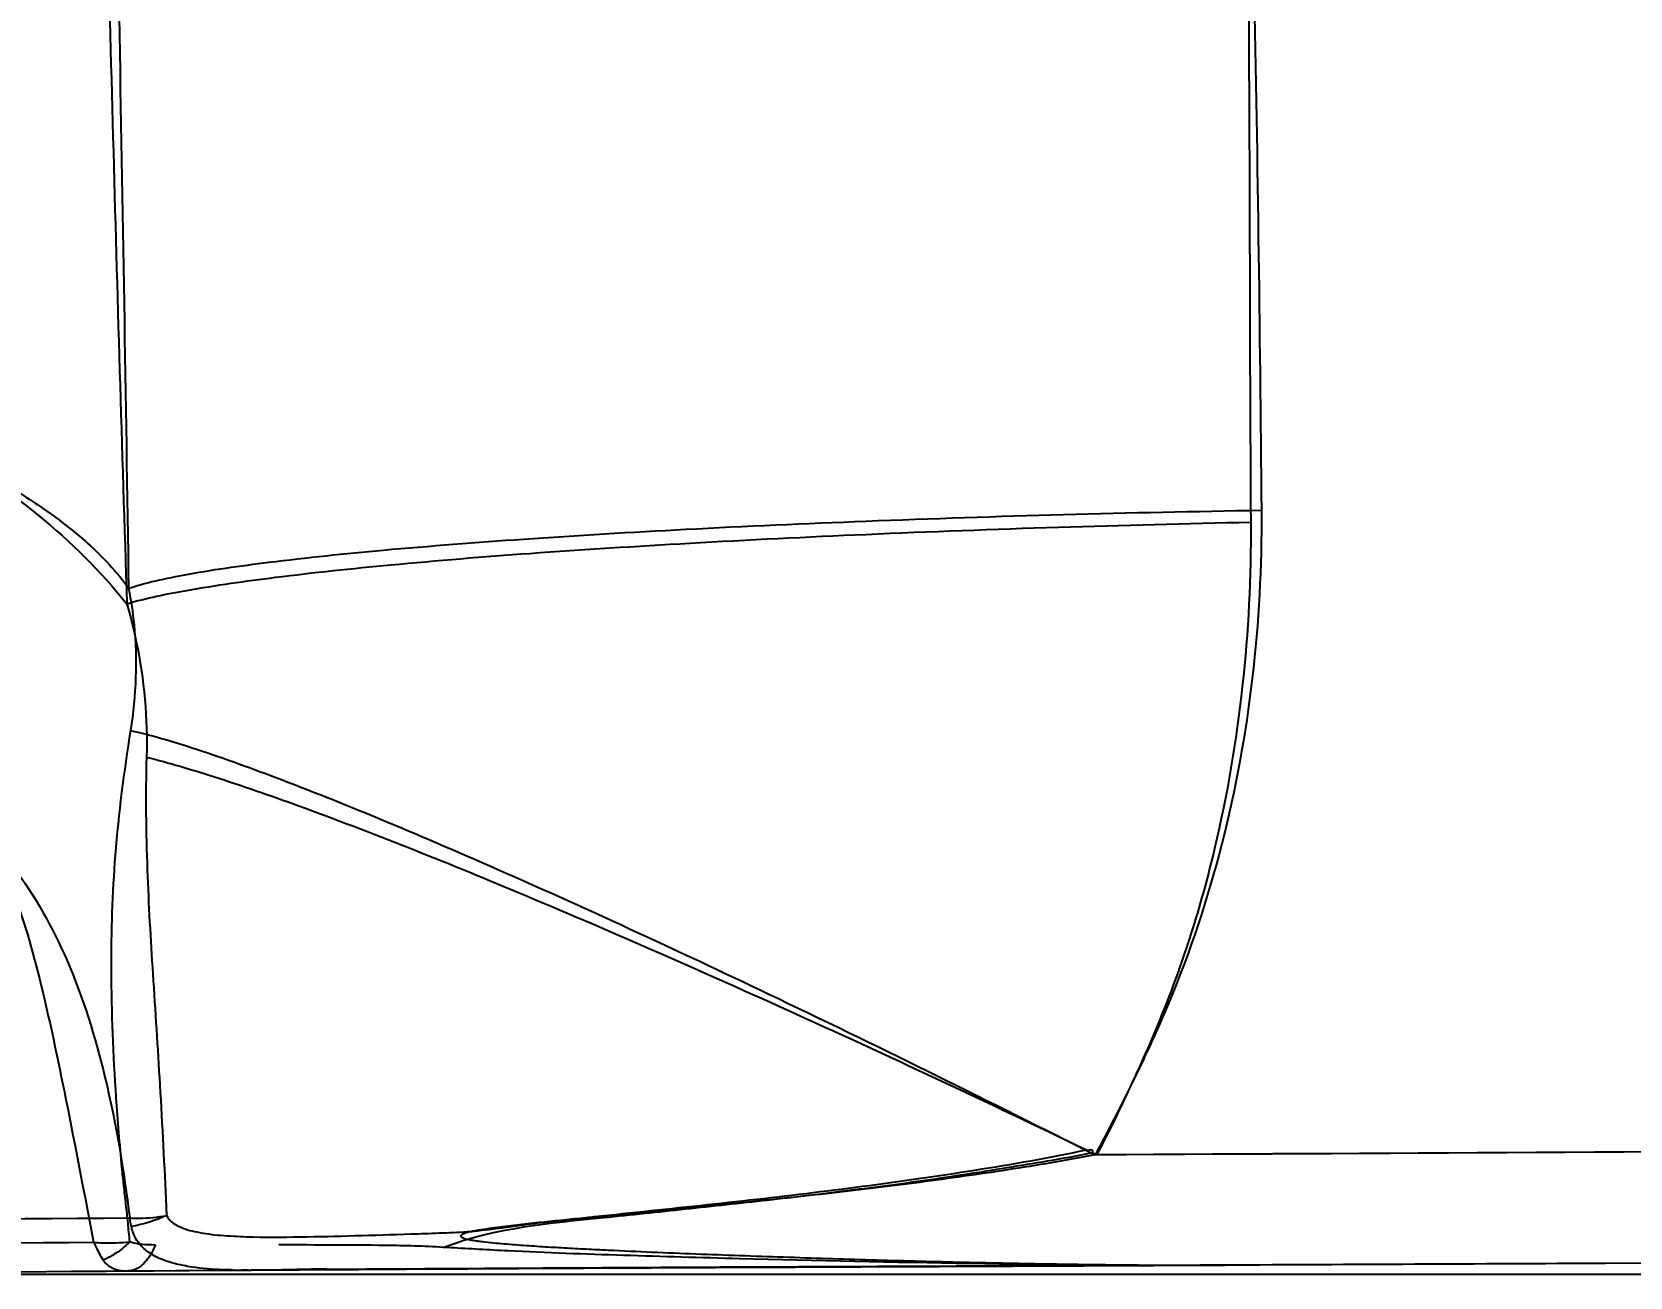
# Model space of a CAD drawing. Header units: millimetres. Extents: x 3553 to 4035, y 25961 to 26175.
# Drawn here: x 3936.48 to 3961.51, y 26043.19 to 26062.69 of the extents above; entities that cross this region are included whole.
import ezdxf

# ---------------------------------------------------------------- set-up
doc = ezdxf.new("R2010")
doc.units = ezdxf.units.MM
doc.styles.get("Standard").update_dxf_attribs({"font": ''})
doc.styles.get('Standard').set_extended_font_data('SimSun')
doc.dimstyles.new('副本 ISO-25-2bei', dxfattribs={"dimscale": 1.7, "dimtxt": 5, "dimasz": 5, "dimexe": 0.5, "dimexo": 0.625, "dimgap": 2, "dimtad": 1, "dimlfac": 0.0393, "dimdsep": 46, "dimtxsty": 'Standard', "dimcen": 2.5, "dimclrd": 1, "dimclre": 1, "dimclrt": 3, "dimadec": 0, "dimazin": 0, "dimtfac": 1, "dimtmove": 0, "dimatfit": 3, "dimfxl": 0, "dimarcsym": 0})

# ---------------------------------------------------------------- blocks, each defined once
blk = doc.blocks.new('*D2')
at = {"color": 1, "lineweight": -2, "transparency": 16777216}
for p, q in [((3915.103, 26139.855), (4032.404, 26139.855)), ((4031.554, 26131.355), (4031.554, 26051.739)), ((3932.263, 26043.239), (4032.404, 26043.239))]:
    blk.add_line(p, q, dxfattribs=at)
at = {"color": 1, "transparency": 16777216}
for points in [[(4030.138, 26131.355), (4032.971, 26131.355), (4031.554, 26139.855)], [(4030.138, 26051.739), (4032.971, 26051.739), (4031.554, 26043.239)]]:
    blk.add_solid(points, dxfattribs=at)
at = {"layer": 'Defpoints', "color": 0, "transparency": 16777216}
for p in [(3914.04, 26139.855), (3931.201, 26043.239), (4031.554, 26043.239)]:
    blk.add_point(p, dxfattribs=at)
at = {"color": 3, "transparency": 16777216, "insert": (4022.204, 26091.547), "char_height": 8.5, "attachment_point": 5, "rotation": 90}
blk.add_mtext('96.6', dxfattribs=at)

msp = doc.modelspace()

# ---------------------------------------------------------------- linework, layer by layer
for points, knots in [([(3955.386, 26072.356), (3955.458, 26069.465), (3955.507, 26066.574), (3955.53, 26063.682), (3955.53, 26063.682), (3955.552, 26060.793), (3955.549, 26057.905), (3955.568, 26055.016)], [0, 0, 0, 0, 0.5, 0.5, 0.5, 0.5, 1, 1, 1, 1]), ([(3955.428, 26072.305), (3955.447, 26070.878), (3955.48, 26069.452), (3955.515, 26068.027), (3955.515, 26068.027), (3955.549, 26066.601), (3955.584, 26065.176), (3955.613, 26063.751), (3955.613, 26063.751), (3955.672, 26060.901), (3955.71, 26058.052), (3955.734, 26055.202)], [0, 0, 0, 0, 0.333333, 0.333333, 0.333333, 0.333333, 0.666667, 0.666667, 0.666667, 0.666667, 1, 1, 1, 1]), ([(3937.673, 26071.834), (3937.721, 26068.864), (3937.787, 26065.893), (3937.842, 26062.923), (3937.842, 26062.923), (3937.898, 26059.942), (3937.946, 26056.961), (3937.992, 26053.98)], [0, 0, 0, 0, 0.5, 0.5, 0.5, 0.5, 1, 1, 1, 1]), ([(3937.577, 26068.338), (3937.621, 26065.906), (3937.68, 26063.476), (3937.747, 26061.046), (3937.747, 26061.046), (3937.813, 26058.609), (3937.885, 26056.172), (3937.966, 26053.736)], [0, 0, 0, 0, 0.5, 0.5, 0.5, 0.5, 1, 1, 1, 1]), ([(3932.849, 26058.63), (3932.954, 26058.496), (3933.06, 26058.364), (3933.173, 26058.237), (3933.173, 26058.237), (3933.268, 26058.129), (3933.366, 26058.025), (3933.463, 26057.919), (3933.463, 26057.919), (3933.553, 26057.82), (3933.641, 26057.719), (3933.721, 26057.612), (3933.721, 26057.612), (3933.763, 26057.556), (3933.802, 26057.498), (3933.842, 26057.44), (3933.842, 26057.44), (3933.888, 26057.373), (3933.937, 26057.307), (3933.986, 26057.242), (3933.986, 26057.242), (3934.13, 26057.058), (3934.295, 26056.892), (3934.469, 26056.735), (3934.469, 26056.735), (3934.74, 26056.491), (3935.031, 26056.27), (3935.325, 26056.056), (3935.325, 26056.056), (3935.521, 26055.914), (3935.717, 26055.775), (3935.912, 26055.632), (3935.912, 26055.632), (3936.137, 26055.468), (3936.358, 26055.3), (3936.575, 26055.124), (3936.575, 26055.124), (3937.083, 26054.709), (3937.558, 26054.249), (3937.966, 26053.736)], [0, 0, 0, 0, 0.1, 0.1, 0.1, 0.1, 0.2, 0.2, 0.2, 0.2, 0.3, 0.3, 0.3, 0.3, 0.4, 0.4, 0.4, 0.4, 0.5, 0.5, 0.5, 0.5, 0.6, 0.6, 0.6, 0.6, 0.7, 0.7, 0.7, 0.7, 0.8, 0.8, 0.8, 0.8, 0.9, 0.9, 0.9, 0.9, 1, 1, 1, 1]), ([(3932.885, 26058.634), (3932.992, 26058.504), (3933.1, 26058.375), (3933.212, 26058.249), (3933.212, 26058.249), (3933.305, 26058.144), (3933.401, 26058.041), (3933.491, 26057.933), (3933.491, 26057.933), (3933.573, 26057.835), (3933.651, 26057.734), (3933.713, 26057.624), (3933.713, 26057.624), (3933.746, 26057.567), (3933.775, 26057.509), (3933.805, 26057.451), (3933.805, 26057.451), (3933.838, 26057.385), (3933.874, 26057.318), (3933.914, 26057.255), (3933.914, 26057.255), (3934.029, 26057.07), (3934.179, 26056.908), (3934.342, 26056.76), (3934.342, 26056.76), (3934.613, 26056.513), (3934.916, 26056.307), (3935.226, 26056.113), (3935.226, 26056.113), (3935.442, 26055.978), (3935.662, 26055.85), (3935.882, 26055.719), (3935.882, 26055.719), (3936.131, 26055.57), (3936.379, 26055.416), (3936.618, 26055.253), (3936.618, 26055.253), (3936.875, 26055.077), (3937.122, 26054.889), (3937.353, 26054.682), (3937.353, 26054.682), (3937.589, 26054.469), (3937.808, 26054.237), (3937.992, 26053.98)], [0, 0, 0, 0, 0.090909, 0.090909, 0.090909, 0.090909, 0.181818, 0.181818, 0.181818, 0.181818, 0.272727, 0.272727, 0.272727, 0.272727, 0.363636, 0.363636, 0.363636, 0.363636, 0.454545, 0.454545, 0.454545, 0.454545, 0.545455, 0.545455, 0.545455, 0.545455, 0.636364, 0.636364, 0.636364, 0.636364, 0.727273, 0.727273, 0.727273, 0.727273, 0.818182, 0.818182, 0.818182, 0.818182, 0.909091, 0.909091, 0.909091, 0.909091, 1, 1, 1, 1]), ([(3937.992, 26053.979), (3938.112, 26054.02), (3938.234, 26054.053), (3938.358, 26054.083), (3938.358, 26054.083), (3938.52, 26054.121), (3938.684, 26054.156), (3938.849, 26054.186), (3938.849, 26054.186), (3939.292, 26054.268), (3939.741, 26054.331), (3940.189, 26054.387), (3940.189, 26054.387), (3940.785, 26054.461), (3941.383, 26054.522), (3941.98, 26054.577), (3941.98, 26054.577), (3942.712, 26054.643), (3943.444, 26054.699), (3944.175, 26054.75), (3944.175, 26054.75), (3945.023, 26054.809), (3945.87, 26054.858), (3946.717, 26054.903), (3946.717, 26054.903), (3947.658, 26054.953), (3948.6, 26054.994), (3949.54, 26055.031), (3949.54, 26055.031), (3951.604, 26055.113), (3953.669, 26055.167), (3955.734, 26055.202)], [0, 0, 0, 0, 0.125, 0.125, 0.125, 0.125, 0.25, 0.25, 0.25, 0.25, 0.375, 0.375, 0.375, 0.375, 0.5, 0.5, 0.5, 0.5, 0.625, 0.625, 0.625, 0.625, 0.75, 0.75, 0.75, 0.75, 0.875, 0.875, 0.875, 0.875, 1, 1, 1, 1]), ([(3955.734, 26055.202), (3955.741, 26054.323), (3955.694, 26053.444), (3955.591, 26052.571), (3955.591, 26052.571), (3955.489, 26051.696), (3955.332, 26050.83), (3955.114, 26049.978), (3955.114, 26049.978), (3954.897, 26049.126), (3954.619, 26048.289), (3954.28, 26047.478), (3954.28, 26047.478), (3954.11, 26047.073), (3953.925, 26046.674), (3953.733, 26046.279), (3953.733, 26046.279), (3953.54, 26045.885), (3953.339, 26045.494), (3953.13, 26045.107)], [0, 0, 0, 0, 0.2, 0.2, 0.2, 0.2, 0.4, 0.4, 0.4, 0.4, 0.6, 0.6, 0.6, 0.6, 0.8, 0.8, 0.8, 0.8, 1, 1, 1, 1]), ([(3937.966, 26053.737), (3938.272, 26053.828), (3938.587, 26053.892), (3938.902, 26053.946), (3938.902, 26053.946), (3939.364, 26054.028), (3939.828, 26054.093), (3940.292, 26054.151), (3940.292, 26054.151), (3940.893, 26054.227), (3941.496, 26054.29), (3942.099, 26054.346), (3942.099, 26054.346), (3942.825, 26054.415), (3943.552, 26054.474), (3944.279, 26054.526), (3944.279, 26054.526), (3945.113, 26054.586), (3945.947, 26054.639), (3946.782, 26054.686), (3946.782, 26054.686), (3947.701, 26054.739), (3948.621, 26054.784), (3949.542, 26054.824), (3949.542, 26054.824), (3951.55, 26054.911), (3953.559, 26054.973), (3955.568, 26055.016)], [0, 0, 0, 0, 0.142857, 0.142857, 0.142857, 0.142857, 0.285714, 0.285714, 0.285714, 0.285714, 0.428571, 0.428571, 0.428571, 0.428571, 0.571429, 0.571429, 0.571429, 0.571429, 0.714286, 0.714286, 0.714286, 0.714286, 0.857143, 0.857143, 0.857143, 0.857143, 1, 1, 1, 1]), ([(3955.568, 26055.016), (3955.575, 26054.157), (3955.53, 26053.298), (3955.436, 26052.443), (3955.436, 26052.443), (3955.342, 26051.589), (3955.2, 26050.74), (3955.001, 26049.905), (3955.001, 26049.905), (3954.902, 26049.486), (3954.789, 26049.072), (3954.661, 26048.663), (3954.661, 26048.663), (3954.533, 26048.252), (3954.39, 26047.847), (3954.232, 26047.447), (3954.232, 26047.447), (3954.074, 26047.048), (3953.903, 26046.655), (3953.723, 26046.265), (3953.723, 26046.265), (3953.543, 26045.875), (3953.355, 26045.488), (3953.159, 26045.107)], [0, 0, 0, 0, 0.166667, 0.166667, 0.166667, 0.166667, 0.333333, 0.333333, 0.333333, 0.333333, 0.5, 0.5, 0.5, 0.5, 0.666667, 0.666667, 0.666667, 0.666667, 0.833333, 0.833333, 0.833333, 0.833333, 1, 1, 1, 1]), ([(3937.992, 26053.979), (3938.029, 26053.791), (3938.057, 26053.6), (3938.077, 26053.409), (3938.077, 26053.409), (3938.131, 26052.858), (3938.11, 26052.299), (3938.022, 26051.753)], [0, 0, 0, 0, 0.5, 0.5, 0.5, 0.5, 1, 1, 1, 1]), ([(3937.966, 26053.737), (3938.022, 26053.54), (3938.072, 26053.343), (3938.113, 26053.142), (3938.113, 26053.142), (3938.237, 26052.549), (3938.291, 26051.939), (3938.273, 26051.335)], [0, 0, 0, 0, 0.5, 0.5, 0.5, 0.5, 1, 1, 1, 1]), ([(3931.036, 26052.867), (3931.322, 26052.773), (3931.604, 26052.67), (3931.884, 26052.562), (3931.884, 26052.562), (3932.227, 26052.429), (3932.566, 26052.286), (3932.899, 26052.129), (3932.899, 26052.129), (3933.283, 26051.95), (3933.657, 26051.751), (3934.018, 26051.531), (3934.018, 26051.531), (3934.417, 26051.287), (3934.8, 26051.017), (3935.154, 26050.713), (3935.154, 26050.713), (3935.538, 26050.383), (3935.889, 26050.015), (3936.191, 26049.61), (3936.191, 26049.61), (3936.525, 26049.163), (3936.799, 26048.671), (3937.023, 26048.159), (3937.023, 26048.159), (3937.281, 26047.568), (3937.472, 26046.951), (3937.622, 26046.325), (3937.622, 26046.325), (3937.797, 26045.598), (3937.919, 26044.86), (3938.01, 26044.119)], [0, 0, 0, 0, 0.125, 0.125, 0.125, 0.125, 0.25, 0.25, 0.25, 0.25, 0.375, 0.375, 0.375, 0.375, 0.5, 0.5, 0.5, 0.5, 0.625, 0.625, 0.625, 0.625, 0.75, 0.75, 0.75, 0.75, 0.875, 0.875, 0.875, 0.875, 1, 1, 1, 1]), ([(3931.145, 26052.814), (3931.468, 26052.712), (3931.79, 26052.606), (3932.11, 26052.493), (3932.11, 26052.493), (3932.5, 26052.357), (3932.886, 26052.213), (3933.265, 26052.048), (3933.265, 26052.048), (3933.467, 26051.96), (3933.668, 26051.865), (3933.865, 26051.763), (3933.865, 26051.763), (3934.063, 26051.66), (3934.258, 26051.549), (3934.447, 26051.428), (3934.447, 26051.428), (3934.633, 26051.309), (3934.812, 26051.178), (3934.979, 26051.033), (3934.979, 26051.033), (3935.143, 26050.892), (3935.295, 26050.736), (3935.432, 26050.569), (3935.432, 26050.569), (3935.717, 26050.219), (3935.936, 26049.815), (3936.111, 26049.397), (3936.111, 26049.397), (3936.319, 26048.903), (3936.465, 26048.389), (3936.595, 26047.871), (3936.595, 26047.871), (3936.751, 26047.243), (3936.883, 26046.608), (3937.01, 26045.974), (3937.01, 26045.974), (3937.159, 26045.231), (3937.301, 26044.485), (3937.444, 26043.74)], [0, 0, 0, 0, 0.1, 0.1, 0.1, 0.1, 0.2, 0.2, 0.2, 0.2, 0.3, 0.3, 0.3, 0.3, 0.4, 0.4, 0.4, 0.4, 0.5, 0.5, 0.5, 0.5, 0.6, 0.6, 0.6, 0.6, 0.7, 0.7, 0.7, 0.7, 0.8, 0.8, 0.8, 0.8, 0.9, 0.9, 0.9, 0.9, 1, 1, 1, 1]), ([(3938.022, 26051.753), (3937.918, 26051.106), (3937.834, 26050.455), (3937.782, 26049.801), (3937.782, 26049.801), (3937.735, 26049.204), (3937.716, 26048.604), (3937.718, 26048.004), (3937.718, 26048.004), (3937.72, 26047.339), (3937.749, 26046.672), (3937.794, 26046.007), (3937.794, 26046.007), (3937.819, 26045.641), (3937.849, 26045.275), (3937.883, 26044.908), (3937.883, 26044.908), (3937.893, 26044.814), (3937.902, 26044.719), (3937.912, 26044.624), (3937.912, 26044.624), (3937.923, 26044.528), (3937.934, 26044.433), (3937.946, 26044.337), (3937.946, 26044.337), (3937.957, 26044.239), (3937.968, 26044.142), (3937.978, 26044.045), (3937.978, 26044.045), (3937.987, 26043.945), (3937.995, 26043.846), (3938.008, 26043.747)], [0, 0, 0, 0, 0.125, 0.125, 0.125, 0.125, 0.25, 0.25, 0.25, 0.25, 0.375, 0.375, 0.375, 0.375, 0.5, 0.5, 0.5, 0.5, 0.625, 0.625, 0.625, 0.625, 0.75, 0.75, 0.75, 0.75, 0.875, 0.875, 0.875, 0.875, 1, 1, 1, 1]), ([(3938.022, 26051.753), (3938.348, 26051.681), (3938.669, 26051.585), (3938.988, 26051.482), (3938.988, 26051.482), (3939.425, 26051.34), (3939.857, 26051.184), (3940.287, 26051.022), (3940.287, 26051.022), (3940.825, 26050.819), (3941.359, 26050.604), (3941.891, 26050.384), (3941.891, 26050.384), (3942.518, 26050.124), (3943.143, 26049.856), (3943.766, 26049.582), (3943.766, 26049.582), (3945.245, 26048.932), (3946.711, 26048.251), (3948.169, 26047.554), (3948.169, 26047.554), (3949.833, 26046.759), (3951.486, 26045.941), (3953.13, 26045.107)], [0, 0, 0, 0, 0.166667, 0.166667, 0.166667, 0.166667, 0.333333, 0.333333, 0.333333, 0.333333, 0.5, 0.5, 0.5, 0.5, 0.666667, 0.666667, 0.666667, 0.666667, 0.833333, 0.833333, 0.833333, 0.833333, 1, 1, 1, 1]), ([(3938.273, 26051.335), (3938.255, 26050.746), (3938.262, 26050.158), (3938.285, 26049.569), (3938.285, 26049.569), (3938.304, 26049.026), (3938.336, 26048.483), (3938.371, 26047.941), (3938.371, 26047.941), (3938.408, 26047.362), (3938.447, 26046.783), (3938.481, 26046.206), (3938.481, 26046.206), (3938.519, 26045.568), (3938.55, 26044.93), (3938.583, 26044.293)], [0, 0, 0, 0, 0.25, 0.25, 0.25, 0.25, 0.5, 0.5, 0.5, 0.5, 0.75, 0.75, 0.75, 0.75, 1, 1, 1, 1]), ([(3938.273, 26051.335), (3938.626, 26051.246), (3938.975, 26051.143), (3939.321, 26051.032), (3939.321, 26051.032), (3939.77, 26050.889), (3940.214, 26050.734), (3940.656, 26050.573), (3940.656, 26050.573), (3941.809, 26050.155), (3942.948, 26049.697), (3944.081, 26049.223), (3944.081, 26049.223), (3945.495, 26048.632), (3946.899, 26048.015), (3948.296, 26047.383), (3948.296, 26047.383), (3949.871, 26046.67), (3951.437, 26045.936), (3952.995, 26045.186)], [0, 0, 0, 0, 0.2, 0.2, 0.2, 0.2, 0.4, 0.4, 0.4, 0.4, 0.6, 0.6, 0.6, 0.6, 0.8, 0.8, 0.8, 0.8, 1, 1, 1, 1]), ([(3939.063, 26043.9), (3939.187, 26043.874), (3939.313, 26043.859), (3939.439, 26043.848), (3939.439, 26043.848), (3939.573, 26043.837), (3939.706, 26043.83), (3939.839, 26043.826), (3939.839, 26043.826), (3940.118, 26043.816), (3940.397, 26043.818), (3940.675, 26043.823), (3940.675, 26043.823), (3940.963, 26043.827), (3941.25, 26043.834), (3941.537, 26043.843), (3941.537, 26043.843), (3941.829, 26043.851), (3942.121, 26043.859), (3942.413, 26043.869), (3942.413, 26043.869), (3942.56, 26043.873), (3942.707, 26043.878), (3942.854, 26043.884), (3942.854, 26043.884), (3943.001, 26043.888), (3943.15, 26043.895), (3943.297, 26043.905), (3943.297, 26043.905), (3943.592, 26043.928), (3943.886, 26043.973), (3944.18, 26044.013), (3944.18, 26044.013), (3944.474, 26044.051), (3944.769, 26044.084), (3945.063, 26044.116), (3945.063, 26044.116), (3945.359, 26044.148), (3945.654, 26044.179), (3945.948, 26044.21), (3945.948, 26044.21), (3946.539, 26044.273), (3947.128, 26044.335), (3947.718, 26044.401), (3947.718, 26044.401), (3948.308, 26044.468), (3948.897, 26044.538), (3949.485, 26044.615), (3949.485, 26044.615), (3950.073, 26044.691), (3950.661, 26044.775), (3951.246, 26044.869), (3951.246, 26044.869), (3951.831, 26044.961), (3952.415, 26045.064), (3952.995, 26045.186)], [0, 0, 0, 0, 0.071429, 0.071429, 0.071429, 0.071429, 0.142857, 0.142857, 0.142857, 0.142857, 0.214286, 0.214286, 0.214286, 0.214286, 0.285714, 0.285714, 0.285714, 0.285714, 0.357143, 0.357143, 0.357143, 0.357143, 0.428571, 0.428571, 0.428571, 0.428571, 0.5, 0.5, 0.5, 0.5, 0.571429, 0.571429, 0.571429, 0.571429, 0.642857, 0.642857, 0.642857, 0.642857, 0.714286, 0.714286, 0.714286, 0.714286, 0.785714, 0.785714, 0.785714, 0.785714, 0.857143, 0.857143, 0.857143, 0.857143, 0.928571, 0.928571, 0.928571, 0.928571, 1, 1, 1, 1]), ([(3953.089, 26045.14), (3952.669, 26045.053), (3952.246, 26044.984), (3951.822, 26044.915), (3951.822, 26044.915), (3951.398, 26044.846), (3950.975, 26044.779), (3950.55, 26044.717), (3950.55, 26044.717), (3950.126, 26044.656), (3949.7, 26044.6), (3949.274, 26044.548), (3949.274, 26044.548), (3948.848, 26044.494), (3948.423, 26044.443), (3947.995, 26044.395), (3947.995, 26044.395), (3947.569, 26044.347), (3947.141, 26044.302), (3946.715, 26044.255), (3946.715, 26044.255), (3946.289, 26044.209), (3945.863, 26044.164), (3945.434, 26044.121), (3945.434, 26044.121), (3944.591, 26044.036), (3943.734, 26043.963), (3942.947, 26043.663)], [0, 0, 0, 0, 0.142857, 0.142857, 0.142857, 0.142857, 0.285714, 0.285714, 0.285714, 0.285714, 0.428571, 0.428571, 0.428571, 0.428571, 0.571429, 0.571429, 0.571429, 0.571429, 0.714286, 0.714286, 0.714286, 0.714286, 0.857143, 0.857143, 0.857143, 0.857143, 1, 1, 1, 1]), ([(3952.995, 26045.186), (3953.005, 26045.181), (3953.017, 26045.179), (3953.027, 26045.182), (3953.027, 26045.182), (3953.038, 26045.184), (3953.049, 26045.19), (3953.061, 26045.19), (3953.061, 26045.19), (3953.071, 26045.19), (3953.083, 26045.183), (3953.088, 26045.175), (3953.088, 26045.175), (3953.093, 26045.165), (3953.09, 26045.151), (3953.089, 26045.14)], [0, 0, 0, 0, 0.25, 0.25, 0.25, 0.25, 0.5, 0.5, 0.5, 0.5, 0.75, 0.75, 0.75, 0.75, 1, 1, 1, 1]), ([(3972.748, 26045.247), (3971.117, 26045.227), (3969.485, 26045.21), (3967.854, 26045.196), (3967.854, 26045.196), (3962.946, 26045.153), (3958.038, 26045.132), (3953.13, 26045.107)], [0, 0, 0, 0, 0.5, 0.5, 0.5, 0.5, 1, 1, 1, 1]), ([(3972.722, 26045.249), (3971.095, 26045.228), (3969.468, 26045.211), (3967.841, 26045.197), (3967.841, 26045.197), (3962.947, 26045.154), (3958.053, 26045.132), (3953.159, 26045.107)], [0, 0, 0, 0, 0.5, 0.5, 0.5, 0.5, 1, 1, 1, 1]), ([(3953.13, 26045.107), (3952.675, 26045.02), (3952.219, 26044.943), (3951.76, 26044.873), (3951.76, 26044.873), (3951.303, 26044.802), (3950.843, 26044.738), (3950.383, 26044.677), (3950.383, 26044.677), (3949.924, 26044.617), (3949.463, 26044.561), (3949.002, 26044.509), (3949.002, 26044.509), (3948.542, 26044.456), (3948.081, 26044.407), (3947.619, 26044.36), (3947.619, 26044.36), (3947.388, 26044.336), (3947.159, 26044.313), (3946.928, 26044.291), (3946.928, 26044.291), (3946.697, 26044.268), (3946.466, 26044.246), (3946.235, 26044.223), (3946.235, 26044.223), (3946.004, 26044.202), (3945.773, 26044.179), (3945.542, 26044.158), (3945.542, 26044.158), (3945.426, 26044.146), (3945.311, 26044.135), (3945.195, 26044.124), (3945.195, 26044.124), (3945.081, 26044.113), (3944.965, 26044.102), (3944.85, 26044.09), (3944.85, 26044.09), (3944.734, 26044.078), (3944.619, 26044.066), (3944.504, 26044.055), (3944.504, 26044.055), (3944.388, 26044.043), (3944.273, 26044.03), (3944.158, 26044.017), (3944.158, 26044.017), (3944.042, 26044.004), (3943.927, 26043.991), (3943.812, 26043.976), (3943.812, 26043.976), (3943.755, 26043.969), (3943.697, 26043.961), (3943.64, 26043.953), (3943.64, 26043.953), (3943.584, 26043.944), (3943.526, 26043.935), (3943.469, 26043.926), (3943.469, 26043.926), (3943.441, 26043.92), (3943.412, 26043.915), (3943.384, 26043.91), (3943.384, 26043.91), (3943.37, 26043.906), (3943.356, 26043.903), (3943.342, 26043.9), (3943.342, 26043.9), (3943.328, 26043.898), (3943.314, 26043.894), (3943.3, 26043.89), (3943.3, 26043.89), (3943.286, 26043.886), (3943.273, 26043.882), (3943.259, 26043.878), (3943.259, 26043.878), (3943.246, 26043.874), (3943.234, 26043.871), (3943.221, 26043.863), (3943.221, 26043.863), (3943.209, 26043.857), (3943.195, 26043.848), (3943.195, 26043.839), (3943.195, 26043.839), (3943.195, 26043.83), (3943.204, 26043.822), (3943.213, 26043.815), (3943.213, 26043.815), (3943.226, 26043.807), (3943.238, 26043.803), (3943.25, 26043.8), (3943.25, 26043.8), (3943.262, 26043.797), (3943.275, 26043.793), (3943.288, 26043.789), (3943.288, 26043.789), (3943.316, 26043.783), (3943.343, 26043.778), (3943.37, 26043.773), (3943.37, 26043.773), (3943.398, 26043.769), (3943.426, 26043.765), (3943.454, 26043.76), (3943.454, 26043.76), (3943.481, 26043.756), (3943.509, 26043.753), (3943.537, 26043.75), (3943.537, 26043.75), (3943.65, 26043.736), (3943.763, 26043.725), (3943.876, 26043.715), (3943.876, 26043.715), (3943.989, 26043.706), (3944.103, 26043.697), (3944.217, 26043.689), (3944.217, 26043.689), (3944.331, 26043.681), (3944.446, 26043.674), (3944.56, 26043.667), (3944.56, 26043.667), (3944.674, 26043.66), (3944.788, 26043.654), (3944.902, 26043.648), (3944.902, 26043.648), (3945.016, 26043.641), (3945.131, 26043.636), (3945.245, 26043.629), (3945.245, 26043.629), (3945.36, 26043.624), (3945.474, 26043.619), (3945.588, 26043.613), (3945.588, 26043.613), (3945.817, 26043.602), (3946.046, 26043.592), (3946.275, 26043.582), (3946.275, 26043.582), (3946.503, 26043.572), (3946.733, 26043.564), (3946.962, 26043.554), (3946.962, 26043.554), (3947.191, 26043.546), (3947.419, 26043.537), (3947.648, 26043.529), (3947.648, 26043.529), (3947.877, 26043.521), (3948.106, 26043.513), (3948.334, 26043.506), (3948.334, 26043.506), (3948.791, 26043.49), (3949.248, 26043.476), (3949.706, 26043.463), (3949.706, 26043.463), (3950.162, 26043.45), (3950.618, 26043.438), (3951.074, 26043.427), (3951.074, 26043.427), (3951.529, 26043.417), (3951.985, 26043.408), (3952.44, 26043.4), (3952.44, 26043.4), (3952.894, 26043.392), (3953.348, 26043.387), (3953.802, 26043.383), (3953.802, 26043.383), (3954.254, 26043.379), (3954.706, 26043.378), (3955.158, 26043.38)], [0, 0, 0, 0, 0.02439, 0.02439, 0.02439, 0.02439, 0.04878, 0.04878, 0.04878, 0.04878, 0.073171, 0.073171, 0.073171, 0.073171, 0.097561, 0.097561, 0.097561, 0.097561, 0.121951, 0.121951, 0.121951, 0.121951, 0.146341, 0.146341, 0.146341, 0.146341, 0.170732, 0.170732, 0.170732, 0.170732, 0.195122, 0.195122, 0.195122, 0.195122, 0.219512, 0.219512, 0.219512, 0.219512, 0.243902, 0.243902, 0.243902, 0.243902, 0.268293, 0.268293, 0.268293, 0.268293, 0.292683, 0.292683, 0.292683, 0.292683, 0.317073, 0.317073, 0.317073, 0.317073, 0.341463, 0.341463, 0.341463, 0.341463, 0.365854, 0.365854, 0.365854, 0.365854, 0.390244, 0.390244, 0.390244, 0.390244, 0.414634, 0.414634, 0.414634, 0.414634, 0.439024, 0.439024, 0.439024, 0.439024, 0.463415, 0.463415, 0.463415, 0.463415, 0.487805, 0.487805, 0.487805, 0.487805, 0.512195, 0.512195, 0.512195, 0.512195, 0.536585, 0.536585, 0.536585, 0.536585, 0.560976, 0.560976, 0.560976, 0.560976, 0.585366, 0.585366, 0.585366, 0.585366, 0.609756, 0.609756, 0.609756, 0.609756, 0.634146, 0.634146, 0.634146, 0.634146, 0.658537, 0.658537, 0.658537, 0.658537, 0.682927, 0.682927, 0.682927, 0.682927, 0.707317, 0.707317, 0.707317, 0.707317, 0.731707, 0.731707, 0.731707, 0.731707, 0.756098, 0.756098, 0.756098, 0.756098, 0.780488, 0.780488, 0.780488, 0.780488, 0.804878, 0.804878, 0.804878, 0.804878, 0.829268, 0.829268, 0.829268, 0.829268, 0.853659, 0.853659, 0.853659, 0.853659, 0.878049, 0.878049, 0.878049, 0.878049, 0.902439, 0.902439, 0.902439, 0.902439, 0.926829, 0.926829, 0.926829, 0.926829, 0.95122, 0.95122, 0.95122, 0.95122, 0.97561, 0.97561, 0.97561, 0.97561, 1, 1, 1, 1]), ([(3938.01, 26044.119), (3938.058, 26044.117), (3938.108, 26044.116), (3938.157, 26044.117), (3938.157, 26044.117), (3938.302, 26044.118), (3938.447, 26044.132), (3938.59, 26044.158)], [0, 0, 0, 0, 0.5, 0.5, 0.5, 0.5, 1, 1, 1, 1]), ([(3938.583, 26044.293), (3938.583, 26044.27), (3938.582, 26044.248), (3938.583, 26044.224), (3938.583, 26044.224), (3938.585, 26044.203), (3938.588, 26044.18), (3938.59, 26044.158)], [0, 0, 0, 0, 0.5, 0.5, 0.5, 0.5, 1, 1, 1, 1]), ([(3938.59, 26044.158), (3938.62, 26044.081), (3938.696, 26044.028), (3938.772, 26043.99), (3938.772, 26043.99), (3938.867, 26043.944), (3938.964, 26043.92), (3939.063, 26043.9)], [0, 0, 0, 0, 0.5, 0.5, 0.5, 0.5, 1, 1, 1, 1]), ([(3938.178, 26043.696), (3938.125, 26043.756), (3938.083, 26043.828), (3938.057, 26043.903), (3938.057, 26043.903), (3938.049, 26043.93), (3938.041, 26043.957), (3938.036, 26043.985)], [0, 0, 0, 0, 0.5, 0.5, 0.5, 0.5, 1, 1, 1, 1]), ([(3937.444, 26043.74), (3937.491, 26043.736), (3937.54, 26043.732), (3937.587, 26043.73), (3937.587, 26043.73), (3937.728, 26043.725), (3937.868, 26043.73), (3938.008, 26043.747)], [0, 0, 0, 0, 0.5, 0.5, 0.5, 0.5, 1, 1, 1, 1]), ([(3937.444, 26043.74), (3937.457, 26043.713), (3937.47, 26043.686), (3937.484, 26043.659), (3937.484, 26043.659), (3937.517, 26043.591), (3937.552, 26043.524), (3937.594, 26043.46)], [0, 0, 0, 0, 0.5, 0.5, 0.5, 0.5, 1, 1, 1, 1]), ([(3938.016, 26043.749), (3937.995, 26043.727), (3937.972, 26043.707), (3937.95, 26043.686), (3937.95, 26043.686), (3937.884, 26043.629), (3937.815, 26043.577), (3937.739, 26043.533)], [0, 0, 0, 0, 0.5, 0.5, 0.5, 0.5, 1, 1, 1, 1]), ([(3938.415, 26043.701), (3938.389, 26043.641), (3938.359, 26043.582), (3938.324, 26043.527), (3938.324, 26043.527), (3938.281, 26043.46), (3938.231, 26043.396), (3938.165, 26043.351), (3938.165, 26043.351), (3938.114, 26043.316), (3938.053, 26043.29), (3937.992, 26043.29)], [0, 0, 0, 0, 0.333333, 0.333333, 0.333333, 0.333333, 0.666667, 0.666667, 0.666667, 0.666667, 1, 1, 1, 1]), ([(3938.007, 26043.752), (3938.067, 26043.727), (3938.133, 26043.716), (3938.199, 26043.71), (3938.199, 26043.71), (3938.271, 26043.703), (3938.343, 26043.701), (3938.415, 26043.701)], [0, 0, 0, 0, 0.5, 0.5, 0.5, 0.5, 1, 1, 1, 1]), ([(3938.492, 26043.479), (3938.467, 26043.49), (3938.443, 26043.5), (3938.418, 26043.513), (3938.418, 26043.513), (3938.35, 26043.549), (3938.285, 26043.591), (3938.229, 26043.643)], [0, 0, 0, 0, 0.5, 0.5, 0.5, 0.5, 1, 1, 1, 1]), ([(3940.344, 26043.702), (3940.64, 26043.702), (3940.935, 26043.701), (3941.231, 26043.7), (3941.231, 26043.7), (3941.53, 26043.699), (3941.83, 26043.697), (3942.129, 26043.693), (3942.129, 26043.693), (3942.281, 26043.689), (3942.431, 26043.686), (3942.582, 26043.681), (3942.582, 26043.681), (3942.732, 26043.674), (3942.882, 26043.667), (3943.033, 26043.658), (3943.033, 26043.658), (3943.333, 26043.641), (3943.634, 26043.624), (3943.935, 26043.608), (3943.935, 26043.608), (3944.538, 26043.578), (3945.143, 26043.557), (3945.746, 26043.538), (3945.746, 26043.538), (3946.351, 26043.52), (3946.954, 26043.502), (3947.559, 26043.485), (3947.559, 26043.485), (3948.765, 26043.454), (3949.972, 26043.429), (3951.178, 26043.409), (3951.178, 26043.409), (3952.379, 26043.39), (3953.578, 26043.377), (3954.779, 26043.379)], [0, 0, 0, 0, 0.111111, 0.111111, 0.111111, 0.111111, 0.222222, 0.222222, 0.222222, 0.222222, 0.333333, 0.333333, 0.333333, 0.333333, 0.444444, 0.444444, 0.444444, 0.444444, 0.555556, 0.555556, 0.555556, 0.555556, 0.666667, 0.666667, 0.666667, 0.666667, 0.777778, 0.777778, 0.777778, 0.777778, 0.888889, 0.888889, 0.888889, 0.888889, 1, 1, 1, 1]), ([(3937.594, 26043.46), (3937.624, 26043.413), (3937.666, 26043.375), (3937.715, 26043.348), (3937.715, 26043.348), (3937.766, 26043.319), (3937.824, 26043.304), (3937.882, 26043.296)], [0, 0, 0, 0, 0.5, 0.5, 0.5, 0.5, 1, 1, 1, 1]), ([(3938.983, 26043.351), (3938.939, 26043.358), (3938.894, 26043.365), (3938.85, 26043.374), (3938.85, 26043.374), (3938.727, 26043.397), (3938.606, 26043.43), (3938.492, 26043.479)], [0, 0, 0, 0, 0.5, 0.5, 0.5, 0.5, 1, 1, 1, 1]), ([(3939.642, 26043.304), (3939.584, 26043.305), (3939.527, 26043.307), (3939.469, 26043.309), (3939.469, 26043.309), (3939.306, 26043.315), (3939.144, 26043.326), (3938.983, 26043.351)], [0, 0, 0, 0, 0.5, 0.5, 0.5, 0.5, 1, 1, 1, 1]), ([(3940.664, 26043.309), (3941.47, 26043.315), (3942.276, 26043.319), (3943.082, 26043.324), (3943.082, 26043.324), (3943.2, 26043.325), (3943.319, 26043.325), (3943.439, 26043.326)], [0, 0, 0, 0, 0.5, 0.5, 0.5, 0.5, 1, 1, 1, 1]), ([(3941.093, 26043.311), (3941.756, 26043.316), (3942.418, 26043.32), (3943.082, 26043.324), (3943.082, 26043.324), (3943.613, 26043.328), (3944.143, 26043.331), (3944.675, 26043.333)], [0, 0, 0, 0, 0.5, 0.5, 0.5, 0.5, 1, 1, 1, 1]), ([(3941.093, 26043.311), (3941.756, 26043.316), (3942.418, 26043.32), (3943.082, 26043.324), (3943.082, 26043.324), (3943.621, 26043.328), (3944.16, 26043.331), (3944.699, 26043.333)], [0, 0, 0, 0, 0.5, 0.5, 0.5, 0.5, 1, 1, 1, 1])]:
    msp.add_open_spline(points, degree=3, knots=knots)
for points in [[(3953.089, 26045.14), (3953.114, 26045.134), (3953.134, 26045.112), (3953.159, 26045.107)], [(3938.59, 26044.159), (3938.413, 26044.08), (3938.227, 26044.017), (3938.036, 26043.985)], [(3924.914, 26044.045), (3929.279, 26044.065), (3933.645, 26044.09), (3938.01, 26044.119)], [(3938.036, 26043.987), (3938.027, 26044.031), (3938.019, 26044.075), (3938.01, 26044.119)], [(3924.912, 26043.658), (3929.089, 26043.681), (3933.267, 26043.712), (3937.444, 26043.74)], [(3938.178, 26043.696), (3938.194, 26043.677), (3938.211, 26043.659), (3938.229, 26043.643)], [(3937.739, 26043.533), (3937.693, 26043.505), (3937.644, 26043.48), (3937.594, 26043.46)], [(3961.117, 26043.408), (3959.13, 26043.397), (3957.145, 26043.389), (3955.158, 26043.38)], [(3961.9, 26043.412), (3961.9, 26043.412), (3961.117, 26043.408), (3961.117, 26043.408)], [(3924.913, 26043.194), (3929.105, 26043.22), (3933.297, 26043.256), (3937.489, 26043.287)], [(3937.489, 26043.287), (3937.489, 26043.287), (3940.399, 26043.307), (3940.399, 26043.307)], [(3937.489, 26043.287), (3937.489, 26043.287), (3937.643, 26043.288), (3937.643, 26043.288)], [(3937.643, 26043.288), (3937.643, 26043.288), (3937.992, 26043.29), (3937.992, 26043.29)], [(3937.882, 26043.296), (3937.919, 26043.291), (3937.955, 26043.29), (3937.992, 26043.29)], [(3937.992, 26043.29), (3937.992, 26043.29), (3938.199, 26043.291), (3938.199, 26043.291)], [(3938.199, 26043.291), (3938.199, 26043.291), (3938.389, 26043.293), (3938.389, 26043.293)], [(3938.389, 26043.293), (3938.389, 26043.293), (3938.732, 26043.295), (3938.732, 26043.295)], [(3938.732, 26043.295), (3938.732, 26043.295), (3939.423, 26043.301), (3939.423, 26043.301)], [(3939.423, 26043.301), (3939.423, 26043.301), (3939.676, 26043.302), (3939.676, 26043.302)], [(3939.642, 26043.304), (3939.716, 26043.303), (3939.791, 26043.303), (3939.865, 26043.303)], [(3939.676, 26043.302), (3939.676, 26043.302), (3939.753, 26043.303), (3939.753, 26043.303)], [(3939.866, 26043.304), (3939.866, 26043.304), (3939.753, 26043.303), (3939.753, 26043.303)], [(3939.753, 26043.303), (3939.753, 26043.303), (3939.918, 26043.304), (3939.918, 26043.304)], [(3939.865, 26043.303), (3939.865, 26043.303), (3940.155, 26043.307), (3940.155, 26043.307)], [(3939.982, 26043.304), (3939.982, 26043.304), (3939.913, 26043.304), (3939.913, 26043.304)], [(3939.918, 26043.304), (3939.918, 26043.304), (3940.066, 26043.305), (3940.066, 26043.305)], [(3941.093, 26043.311), (3941.093, 26043.311), (3939.982, 26043.304), (3939.982, 26043.304)], [(3940.066, 26043.305), (3940.066, 26043.305), (3940.338, 26043.307), (3940.338, 26043.307)], [(3940.155, 26043.307), (3940.155, 26043.307), (3941.093, 26043.33), (3941.093, 26043.33)], [(3940.338, 26043.307), (3940.338, 26043.307), (3940.399, 26043.307), (3940.399, 26043.307)], [(3940.399, 26043.307), (3940.399, 26043.307), (3943.439, 26043.326), (3943.439, 26043.326)], [(3940.399, 26043.307), (3940.399, 26043.307), (3940.664, 26043.309), (3940.664, 26043.309)], [(3950.953, 26043.362), (3947.665, 26043.35), (3944.379, 26043.333), (3941.093, 26043.311)], [(3943.439, 26043.326), (3943.439, 26043.326), (3946.877, 26043.345), (3946.877, 26043.345)], [(3943.439, 26043.326), (3944.563, 26043.333), (3945.687, 26043.338), (3946.813, 26043.344)], [(3945.938, 26043.339), (3945.938, 26043.339), (3945.958, 26043.34), (3945.958, 26043.34)], [(3945.958, 26043.34), (3947.057, 26043.346), (3948.156, 26043.35), (3949.255, 26043.355)], [(3946.813, 26043.344), (3946.813, 26043.344), (3946.877, 26043.345), (3946.877, 26043.345)], [(3946.877, 26043.345), (3946.877, 26043.345), (3950.956, 26043.363), (3950.956, 26043.363)], [(3946.877, 26043.345), (3948.189, 26043.351), (3949.502, 26043.357), (3950.815, 26043.362)], [(3950.815, 26043.362), (3950.815, 26043.362), (3950.953, 26043.362), (3950.953, 26043.362)], [(3954.778, 26043.378), (3954.778, 26043.378), (3950.953, 26043.362), (3950.953, 26043.362)], [(3950.953, 26043.362), (3950.953, 26043.362), (3951.195, 26043.363), (3951.195, 26043.363)], [(3950.956, 26043.363), (3950.956, 26043.363), (3955.11, 26043.38), (3955.11, 26043.38)], [(3951.195, 26043.363), (3951.195, 26043.363), (3951.842, 26043.366), (3951.842, 26043.366)], [(3951.842, 26043.366), (3951.842, 26043.366), (3955.158, 26043.38), (3955.158, 26043.38)], [(3955.111, 26043.38), (3955.111, 26043.38), (3954.778, 26043.378), (3954.778, 26043.378)], [(3954.779, 26043.379), (3954.89, 26043.379), (3955, 26043.379), (3955.111, 26043.38)], [(3955.111, 26043.38), (3955.111, 26043.38), (3955.158, 26043.38), (3955.158, 26043.38)], [(3955.158, 26043.38), (3955.158, 26043.38), (3955.111, 26043.38), (3955.111, 26043.38)]]:
    msp.add_open_spline(points, degree=3)

# ---------------------------------------------------------------- dimensions: what is measured, and where the dimension line sits
dim = msp.add_linear_dim(base=(4031.554, 26043.239), p1=(3914.04, 26139.855), p2=(3931.201, 26043.239), angle=90, dimstyle='副本 ISO-25-2bei', override={"dimgap": 3, "dimdec": 1, "dimlfac": 1})
dim.commit()
dim.dimension.update_dxf_attribs({"geometry": '*D2', "text_midpoint": (4022.204, 26091.547)})

doc.saveas('drawing.dxf')
